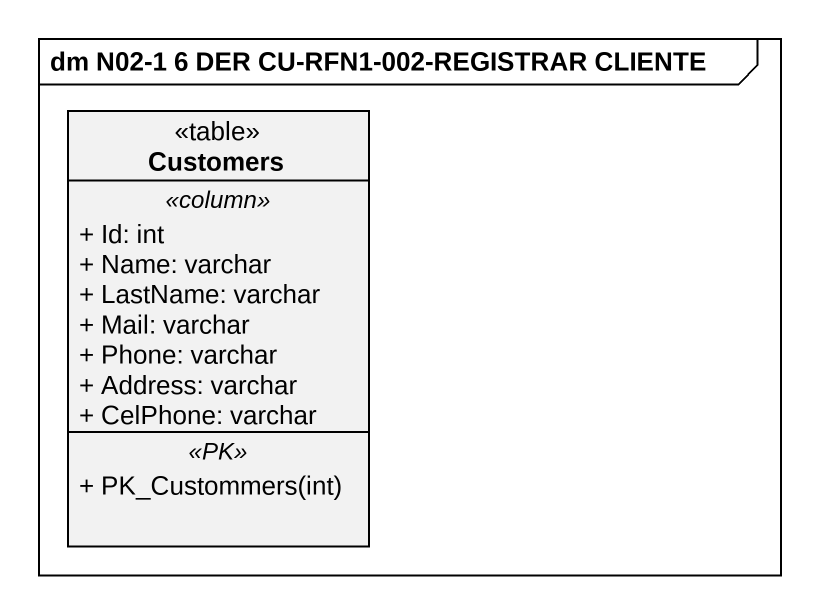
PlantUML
@startuml
mainframe dm N02-1 6 DER CU-RFN1-002-REGISTRAR CLIENTE
hide circle
hide empty members
skinparam classAttributeIconSize 0
class Customers <<table>> {
  .. <<column>> ..
  + Id: int
  + Name: varchar
  + LastName: varchar
  + Mail: varchar
  + Phone: varchar
  + Address: varchar
  + CelPhone: varchar
  .. <<PK>> ..
  + PK_Custommers(int)
}
@enduml
